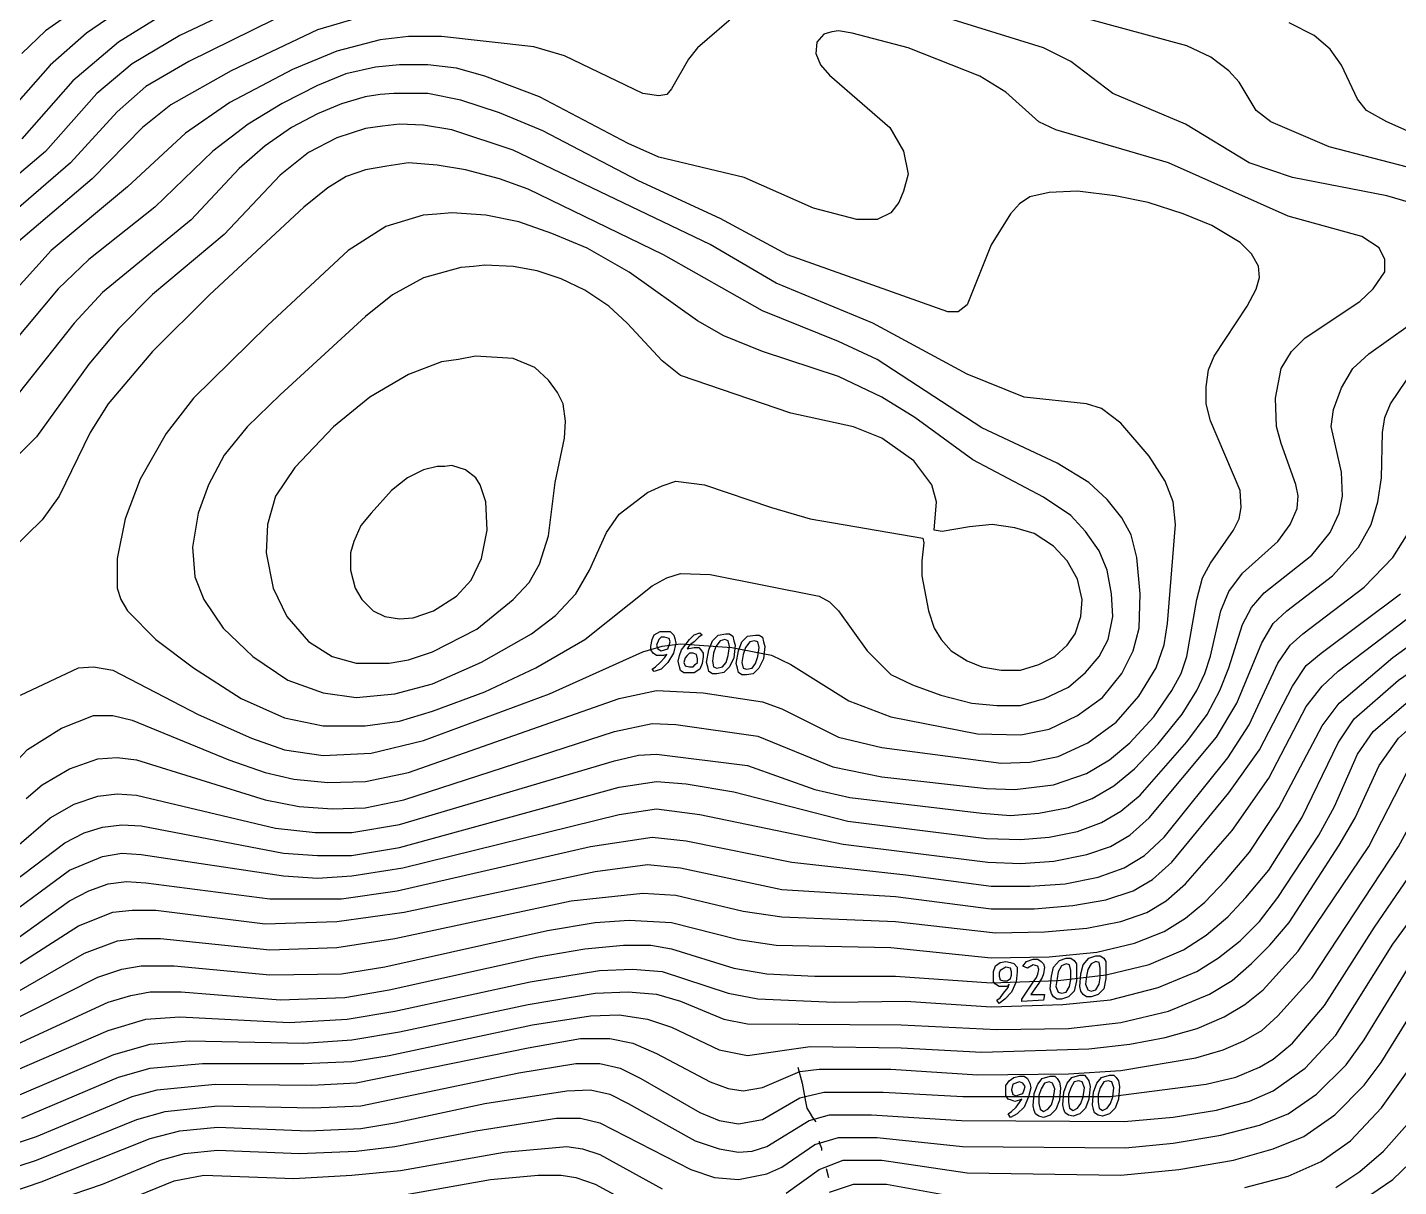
# Model space of a CAD drawing. Extents: x -4.4 to 64.9, y -5.9 to 77.3.
# Drawn here: x 5.84 to 12.19, y 3.59 to 8.96 of the extents above; entities that cross this region are included whole.
import ezdxf

# ---------------------------------------------------------------- set-up
doc = ezdxf.new("R2010")
doc.units = 0
for name, color, linetype in [('8600-8800', 7, 'CONTINUOUS'), ('8800-9000', 7, 'CONTINUOUS'), ('9000-9200', 7, 'CONTINUOUS'), ('9200-9400', 7, 'CONTINUOUS'), ('9400-9600', 7, 'CONTINUOUS'), ('9600-9800', 7, 'CONTINUOUS'), ('Elevations', 7, 'CONTINUOUS'), ('topo', 7, 'CONTINUOUS'), ('water', 7, 'CONTINUOUS')]:
    doc.layers.add(name, color=color, linetype=linetype)

msp = doc.modelspace()

# ---------------------------------------------------------------- linework, layer by layer
at = {"layer": '8600-8800', "color": 2}
msp.add_lwpolyline([(11.995243, 3.507166), (12.163963, 3.623165), (12.285224, 3.739155)], dxfattribs=at)
at = {"layer": '8800-9000', "color": 2}
for points in [[(5.699768, 3.544176), (5.900119, 3.612716), (6.406277, 3.813117), (6.543358, 3.849976), (6.717348, 3.865798), (7.139147, 3.849976), (7.381717, 3.860533), (7.539898, 3.886886), (7.956418, 3.976516), (8.336037, 4.034515), (8.446757, 4.039833), (8.536388, 4.018693), (8.620747, 3.976513), (8.931828, 3.802563), (9.042549, 3.765614), (9.132179, 3.749792), (9.195488, 3.755057), (9.264037, 3.776144), (9.459109, 3.897405), (9.554017, 3.923811), (9.749097, 3.923811), (10.165618, 3.897405), (10.919577, 3.89214), (11.146338, 3.913227), (11.346699, 3.944909), (11.499599, 3.987038), (11.610317, 4.034497), (11.757949, 4.139938), (11.900308, 4.292889), (12.163918, 4.714677), (12.438087, 5.089028)], [(5.768248, 3.459668), (6.184768, 3.602017), (6.45367, 3.712737), (6.56439, 3.744378), (6.717329, 3.7602), (7.096948, 3.744378), (7.360569, 3.754909), (7.539829, 3.775996), (7.914177, 3.849817), (8.288518, 3.907806), (8.399249, 3.907806), (8.488879, 3.886719), (8.910709, 3.670549), (9.021438, 3.63365), (9.132158, 3.623093), (9.263968, 3.649446), (9.332508, 3.681085), (9.485408, 3.786537), (9.596128, 3.818165), (9.7754, 3.818165), (10.17083, 3.775985), (10.924839, 3.77072), (11.14628, 3.791807), (11.367718, 3.82872), (11.546978, 3.876167), (11.678799, 3.928899), (11.810609, 4.018529), (11.94769, 4.15561), (12.032049, 4.271608), (12.23245, 4.598498)], [(9.353691, 3.559834), (9.506591, 3.670554), (9.617308, 3.712734), (9.796569, 3.712734), (10.19201, 3.654732), (10.903829, 3.644175), (11.17272, 3.670554), (11.425799, 3.712734), (11.61034, 3.765452), (11.752689, 3.823454), (11.895051, 3.923633), (12.032139, 4.060714), (12.111221, 4.166164), (12.27467, 4.429784)], [(11.478549, 3.586253), (11.678897, 3.638974), (11.831797, 3.707514), (11.968888, 3.802423), (12.111236, 3.955323), (12.364318, 4.308573)], [(6.258669, 3.51241), (6.517019, 3.61786), (6.654099, 3.644212), (7.07062, 3.62839), (7.339569, 3.644212), (7.566279, 3.6653), (8.04607, 3.749659), (8.336061, 3.776012), (8.409869, 3.765481), (8.488961, 3.739102), (8.778939, 3.580932)], [(7.592658, 3.554603), (7.982826, 3.623144), (8.204267, 3.644231), (8.309716, 3.644231), (8.378257, 3.6337), (8.467887, 3.602062), (8.757868, 3.443891)], [(9.554057, 3.565165), (9.664777, 3.602067), (9.817677, 3.602067), (10.192018, 3.533527)]]:
    msp.add_lwpolyline(points, dxfattribs=at)
at = {"layer": '8800-9000', "color": 1}
for points in [[(10.471428, 4.091354), (10.481985, 4.070187), (10.48725, 4.049021), (10.47672, 4.006846), (10.455632, 3.959406), (10.424003, 3.927762), (10.392362, 3.911887), (10.381832, 3.927762), (10.397628, 3.938345), (10.418715, 3.959512), (10.434537, 3.980679), (10.445067, 3.996554), (10.434537, 3.991262), (10.41345, 3.98597), (10.397628, 3.991262), (10.381832, 3.996554), (10.371275, 4.012429), (10.371275, 4.033595), (10.371275, 4.060054), (10.387097, 4.08122), (10.408184, 4.097095), (10.434537, 4.102387), (10.455624, 4.102387)], [(10.402888, 4.017562), (10.41871, 4.01227), (10.434532, 4.017562), (10.450354, 4.022853), (10.455619, 4.038728), (10.460885, 4.054603), (10.450328, 4.070478), (10.434506, 4.07577), (10.402867, 4.065187), (10.397602, 4.038728)], [(10.619058, 4.075532), (10.62435, 4.049074), (10.619058, 3.991077), (10.603262, 3.948902), (10.57691, 3.922444), (10.545268, 3.911861), (10.52418, 3.917152), (10.508358, 3.927736), (10.503093, 3.943611), (10.497828, 3.964777), (10.503093, 4.022774), (10.518915, 4.064949), (10.540003, 4.091407), (10.576911, 4.10199), (10.597999, 4.10199), (10.608529, 4.091407)], [(10.529428, 3.949008), (10.54525, 3.938425), (10.566337, 3.949008), (10.582159, 3.970175), (10.59269, 4.001793), (10.597955, 4.043994), (10.587425, 4.070452), (10.571603, 4.075744), (10.550515, 4.070452), (10.534693, 4.043994), (10.524163, 4.012349), (10.524163, 3.97544)], [(10.756149, 4.080824), (10.761414, 4.054365), (10.756149, 3.996369), (10.740327, 3.954194), (10.713975, 3.927736), (10.682345, 3.917152), (10.661257, 3.922444), (10.645435, 3.933027), (10.64017, 3.948902), (10.634878, 3.970069), (10.64017, 4.028066), (10.655966, 4.07024), (10.677053, 4.096699), (10.713965, 4.107282), (10.735052, 4.107282), (10.745583, 4.096699)], [(10.666519, 3.954273), (10.682341, 3.94369), (10.703429, 3.954273), (10.719251, 3.97544), (10.729807, 4.007084), (10.735073, 4.049259), (10.724542, 4.075717), (10.70872, 4.081009), (10.687633, 4.075717), (10.671811, 4.049259), (10.661254, 4.017641), (10.661254, 3.980732)], [(10.893227, 4.080824), (10.898492, 4.054365), (10.893227, 3.996369), (10.877405, 3.954194), (10.851053, 3.927736), (10.819424, 3.917152), (10.798337, 3.922444), (10.782515, 3.933027), (10.77725, 3.948902), (10.771985, 3.970069), (10.77725, 4.028066), (10.793072, 4.07024), (10.814159, 4.096699), (10.851068, 4.107282), (10.872156, 4.107282), (10.882686, 4.096699)], [(10.803597, 3.954273), (10.819419, 3.94369), (10.840506, 3.954273), (10.856329, 3.97544), (10.866859, 4.007084), (10.872124, 4.049259), (10.861594, 4.075717), (10.845772, 4.081009), (10.824684, 4.075717), (10.808862, 4.049259), (10.798332, 4.017641), (10.798332, 3.980732)]]:
    msp.add_lwpolyline(points, close=True, dxfattribs=at)
at = {"layer": '9000-9200', "color": 2}
for points in [[(5.720628, 4.102971), (6.210957, 4.31387), (6.384957, 4.366591), (6.543128, 4.377148), (7.049278, 4.350769), (7.318177, 4.366591), (7.539668, 4.4035), (8.167087, 4.540581), (8.488707, 4.59331), (8.641607, 4.598575), (8.778688, 4.588045), (9.084498, 4.487863), (9.221619, 4.46151), (9.574877, 4.445688), (9.907038, 4.450953), (10.302479, 4.424601), (10.634639, 4.435131), (10.856077, 4.456219), (11.077517, 4.514218), (11.256828, 4.588029), (11.357007, 4.651299), (11.457178, 4.730388), (11.546817, 4.820018), (11.631168, 4.930738), (11.820978, 5.220719), (11.894797, 5.352537), (12.000249, 5.595067), (12.074057, 5.700517), (12.269137, 5.869239)], [(5.768309, 4.002768), (6.237558, 4.203158), (6.406267, 4.250569), (6.585538, 4.266391), (7.118049, 4.25586), (7.339537, 4.271682), (7.560977, 4.308631), (8.156769, 4.435174), (8.467847, 4.487852), (8.620747, 4.493117), (8.752557, 4.482587), (8.863278, 4.450998), (9.063628, 4.366588), (9.174398, 4.345501), (9.886178, 4.340262), (10.329067, 4.319175), (10.661227, 4.32444), (10.903757, 4.350766), (11.125248, 4.403487), (11.315058, 4.482576), (11.420507, 4.545889), (11.510137, 4.624927), (11.594497, 4.709338), (11.684127, 4.814777), (11.916117, 5.173308), (11.989928, 5.299848), (12.100648, 5.542378), (12.190289, 5.668918), (12.343189, 5.806006)], [(5.610167, 3.733909), (5.879058, 3.823539), (6.321949, 4.008078), (6.437937, 4.039749), (6.706839, 4.066101), (7.154998, 4.060836), (7.360669, 4.071393), (8.156808, 4.234794), (8.399339, 4.276974), (8.536427, 4.276974), (8.641869, 4.255887), (8.752589, 4.208476), (9.000398, 4.076666), (9.084758, 4.045038), (9.153338, 4.034454), (9.242968, 4.050303), (9.416968, 4.124074), (9.506599, 4.134604), (9.838759, 4.134604), (10.239468, 4.108252), (10.661259, 4.113517), (10.903797, 4.129339), (11.251817, 4.187378), (11.378359, 4.224248), (11.473257, 4.266428), (11.557628, 4.313918), (11.631438, 4.382418), (11.789617, 4.556448), (12.190318, 5.168059), (12.364308, 5.484397)], [(5.810489, 3.907846), (6.258648, 4.097655), (6.406277, 4.139825), (6.648808, 4.160965), (7.118059, 4.160965), (7.33954, 4.171495), (7.513537, 4.197874), (8.177859, 4.340225), (8.446757, 4.382365), (8.578567, 4.387631), (8.710377, 4.366543), (8.821098, 4.329682), (9.042538, 4.224192), (9.174398, 4.197866), (9.46439, 4.239996), (9.886178, 4.234731), (10.260529, 4.21367), (10.756128, 4.229439), (10.945937, 4.250526), (11.109439, 4.282154), (11.257058, 4.324377), (11.383598, 4.377066), (11.478509, 4.435105), (11.562869, 4.503595), (11.72631, 4.682906), (12.053197, 5.167977), (12.232469, 5.515957)]]:
    msp.add_lwpolyline(points, dxfattribs=at)
at = {"layer": '9000-9200', "color": 1}
for points in [[(10.545247, 4.623881), (10.550512, 4.608006), (10.545247, 4.576388), (10.539982, 4.560513), (10.52416, 4.534055), (10.48725, 4.481323), (10.55052, 4.481323), (10.545255, 4.454865), (10.445085, 4.449573), (10.445085, 4.460157), (10.497804, 4.539241), (10.513626, 4.560407), (10.518892, 4.576282), (10.524157, 4.597449), (10.518892, 4.613324), (10.497804, 4.618616), (10.471452, 4.602741), (10.450365, 4.613324), (10.466187, 4.634491), (10.497815, 4.645074), (10.518902, 4.645074), (10.534724, 4.634491)], [(10.698147, 4.623881), (10.698147, 4.602714), (10.698147, 4.544718), (10.687616, 4.497278), (10.661238, 4.470819), (10.629607, 4.460236), (10.608519, 4.460236), (10.592697, 4.470819), (10.582167, 4.486694), (10.576902, 4.507861), (10.582167, 4.565858), (10.592697, 4.608032), (10.61905, 4.639676), (10.650689, 4.65026), (10.671776, 4.65026), (10.687598, 4.639676)], [(10.835228, 4.634438), (10.835228, 4.613271), (10.835228, 4.555274), (10.824698, 4.507808), (10.798345, 4.48135), (10.766703, 4.470766), (10.745616, 4.470766), (10.729794, 4.48135), (10.719237, 4.497225), (10.713972, 4.518391), (10.719237, 4.576388), (10.729794, 4.618589), (10.756146, 4.650207), (10.787775, 4.66079), (10.808863, 4.66079), (10.824685, 4.650207)], [(10.423988, 4.608059), (10.423988, 4.586892), (10.418696, 4.539452), (10.397609, 4.491986), (10.36598, 4.460368), (10.339627, 4.439202), (10.329071, 4.455077), (10.344893, 4.46566), (10.360715, 4.486827), (10.381802, 4.513285), (10.387067, 4.52916), (10.376537, 4.518577), (10.360715, 4.518577), (10.339627, 4.518577), (10.323805, 4.52916), (10.313275, 4.539743), (10.313275, 4.56091), (10.313275, 4.587368), (10.323805, 4.613827), (10.344893, 4.629702), (10.371245, 4.634993), (10.392332, 4.629702), (10.408155, 4.62441)], [(10.344897, 4.550062), (10.360719, 4.54477), (10.376541, 4.54477), (10.392363, 4.555354), (10.397628, 4.571229), (10.397628, 4.587104), (10.392363, 4.602979), (10.371276, 4.60827), (10.344923, 4.592395), (10.339658, 4.581812), (10.339658, 4.565937)], [(10.613787, 4.492065), (10.629609, 4.486774), (10.650696, 4.492065), (10.666518, 4.518524), (10.671784, 4.550168), (10.671784, 4.592343), (10.666518, 4.618801), (10.650696, 4.624093), (10.629609, 4.613509), (10.613787, 4.587051), (10.608522, 4.555407), (10.603256, 4.518497)], [(10.750879, 4.502622), (10.766701, 4.497331), (10.787788, 4.502622), (10.80361, 4.529081), (10.808876, 4.560698), (10.808876, 4.602873), (10.80361, 4.629331), (10.787788, 4.634623), (10.766701, 4.62404), (10.750879, 4.597581), (10.745614, 4.565964), (10.740322, 4.529054)], [(10.471428, 4.091354), (10.481985, 4.070187), (10.48725, 4.049021), (10.47672, 4.006846), (10.455632, 3.959406), (10.424003, 3.927762), (10.392362, 3.911887), (10.381832, 3.927762), (10.397628, 3.938345), (10.418715, 3.959512), (10.434537, 3.980679), (10.445067, 3.996554), (10.434537, 3.991262), (10.41345, 3.98597), (10.397628, 3.991262), (10.381832, 3.996554), (10.371275, 4.012429), (10.371275, 4.033595), (10.371275, 4.060054), (10.387097, 4.08122), (10.408184, 4.097095), (10.434537, 4.102387), (10.455624, 4.102387)], [(10.402888, 4.017562), (10.41871, 4.01227), (10.434532, 4.017562), (10.450354, 4.022853), (10.455619, 4.038728), (10.460885, 4.054603), (10.450328, 4.070478), (10.434506, 4.07577), (10.402867, 4.065187), (10.397602, 4.038728)], [(10.619058, 4.075532), (10.62435, 4.049074), (10.619058, 3.991077), (10.603262, 3.948902), (10.57691, 3.922444), (10.545268, 3.911861), (10.52418, 3.917152), (10.508358, 3.927736), (10.503093, 3.943611), (10.497828, 3.964777), (10.503093, 4.022774), (10.518915, 4.064949), (10.540003, 4.091407), (10.576911, 4.10199), (10.597999, 4.10199), (10.608529, 4.091407)], [(10.529428, 3.949008), (10.54525, 3.938425), (10.566337, 3.949008), (10.582159, 3.970175), (10.59269, 4.001793), (10.597955, 4.043994), (10.587425, 4.070452), (10.571603, 4.075744), (10.550515, 4.070452), (10.534693, 4.043994), (10.524163, 4.012349), (10.524163, 3.97544)], [(10.756149, 4.080824), (10.761414, 4.054365), (10.756149, 3.996369), (10.740327, 3.954194), (10.713975, 3.927736), (10.682345, 3.917152), (10.661257, 3.922444), (10.645435, 3.933027), (10.64017, 3.948902), (10.634878, 3.970069), (10.64017, 4.028066), (10.655966, 4.07024), (10.677053, 4.096699), (10.713965, 4.107282), (10.735052, 4.107282), (10.745583, 4.096699)], [(10.666519, 3.954273), (10.682341, 3.94369), (10.703429, 3.954273), (10.719251, 3.97544), (10.729807, 4.007084), (10.735073, 4.049259), (10.724542, 4.075717), (10.70872, 4.081009), (10.687633, 4.075717), (10.671811, 4.049259), (10.661254, 4.017641), (10.661254, 3.980732)], [(10.893227, 4.080824), (10.898492, 4.054365), (10.893227, 3.996369), (10.877405, 3.954194), (10.851053, 3.927736), (10.819424, 3.917152), (10.798337, 3.922444), (10.782515, 3.933027), (10.77725, 3.948902), (10.771985, 3.970069), (10.77725, 4.028066), (10.793072, 4.07024), (10.814159, 4.096699), (10.851068, 4.107282), (10.872156, 4.107282), (10.882686, 4.096699)], [(10.803597, 3.954273), (10.819419, 3.94369), (10.840506, 3.954273), (10.856329, 3.97544), (10.866859, 4.007084), (10.872124, 4.049259), (10.861594, 4.075717), (10.845772, 4.081009), (10.824684, 4.075717), (10.808862, 4.049259), (10.798332, 4.017641), (10.798332, 3.980732)]]:
    msp.add_lwpolyline(points, close=True, dxfattribs=at)
at = {"layer": '9200-9400', "color": 2}
for points in [[(6.996703, 9.143487), (6.543234, 8.927317), (6.321785, 8.795496), (6.158344, 8.658416), (5.921084, 8.389525), (5.583643, 8.104807)], [(6.295576, 9.064411), (6.111047, 8.937869), (5.942325, 8.790239), (5.715606, 8.531889)], [(6.980918, 9.001025), (6.585437, 8.805945), (6.38509, 8.689954), (6.253279, 8.573955), (6.03711, 8.336696), (5.66804, 8.020347)], [(6.453759, 9.016929), (6.25868, 8.89566), (6.047791, 8.716399), (5.810531, 8.447511)], [(12.517089, 8.357786), (12.137467, 8.526505), (12.042569, 8.579237), (12.000389, 8.631955), (11.926568, 8.790125), (11.87385, 8.863947), (11.800028, 8.927217), (11.684038, 8.985205)], [(5.789295, 4.740916), (6.031836, 4.914906), (6.121467, 4.962353), (6.211097, 4.993984), (6.295457, 5.004515), (6.385087, 4.999249), (6.959825, 4.925439), (7.291997, 4.925439), (7.550346, 4.96234), (8.446657, 5.167969), (8.731375, 5.210149), (8.889585, 5.194327), (9.379927, 5.094155), (9.907165, 5.036156), (10.302606, 4.983435), (10.481866, 4.983435), (10.645315, 4.993966), (10.798255, 5.025597), (10.919527, 5.067776), (11.014425, 5.125776), (11.104066, 5.210136), (11.399317, 5.579205), (11.499496, 5.732106), (11.631306, 6.016816), (11.689305, 6.101175), (11.747297, 6.153907), (12.032015, 6.370077), (12.163825, 6.507155), (12.227095, 6.607337)], [(5.683838, 4.551191), (6.073998, 4.798992), (6.232168, 4.862261), (6.321799, 4.872818), (6.432519, 4.872818), (6.938677, 4.809548), (7.270888, 4.820079), (7.581956, 4.862259), (8.467728, 5.052071), (8.710266, 5.08371), (8.863206, 5.067888), (9.332458, 4.967706), (9.859706, 4.936077), (10.302587, 4.878078), (10.502948, 4.878078), (10.682209, 4.8939), (10.835148, 4.920253), (10.961688, 4.962433), (11.051318, 5.015161), (11.140948, 5.094243), (11.404577, 5.415862), (11.546928, 5.616221), (11.699838, 5.911472), (11.763098, 6.006381), (11.831638, 6.064372), (12.200718, 6.338541)], [(5.705097, 4.445656), (6.100527, 4.672378), (6.253428, 4.730367), (6.343058, 4.740923), (6.453775, 4.740923), (6.959936, 4.688192), (7.271057, 4.698749), (7.539946, 4.740931), (8.357177, 4.914921), (8.689346, 4.951831), (8.842286, 4.941274), (9.153367, 4.867466), (9.332627, 4.841113), (9.859876, 4.820026), (10.323846, 4.767294), (10.550557, 4.77256), (10.745648, 4.788382), (10.903866, 4.820023), (11.025127, 4.862203), (11.114757, 4.914932), (11.204396, 4.994013), (11.420565, 5.241822), (11.589277, 5.484352), (11.763267, 5.816513), (11.837086, 5.911414), (11.910897, 5.979962), (12.348517, 6.312122)], [(5.726145, 4.340334), (6.163755, 4.561774), (6.274475, 4.598683), (6.364116, 4.614506), (6.517016, 4.614506), (6.959897, 4.572323), (7.292105, 4.577588), (7.492455, 4.609219), (8.246425, 4.777939), (8.467866, 4.814848), (8.626036, 4.825378), (8.821116, 4.814848), (9.132187, 4.735759), (9.306227, 4.709406), (9.838746, 4.698849), (10.302717, 4.651399), (10.571615, 4.656664), (10.793056, 4.677752), (10.967096, 4.719931), (11.104177, 4.77266), (11.204356, 4.83593), (11.293986, 4.909741), (11.388887, 5.00992), (11.499615, 5.14173), (11.636696, 5.347351), (11.837046, 5.72697), (11.916135, 5.83242), (12.163936, 6.043322), (12.469736, 6.264762)]]:
    msp.add_lwpolyline(points, dxfattribs=at)
at = {"layer": '9200-9400', "color": 1}
for points in [[(10.545247, 4.623881), (10.550512, 4.608006), (10.545247, 4.576388), (10.539982, 4.560513), (10.52416, 4.534055), (10.48725, 4.481323), (10.55052, 4.481323), (10.545255, 4.454865), (10.445085, 4.449573), (10.445085, 4.460157), (10.497804, 4.539241), (10.513626, 4.560407), (10.518892, 4.576282), (10.524157, 4.597449), (10.518892, 4.613324), (10.497804, 4.618616), (10.471452, 4.602741), (10.450365, 4.613324), (10.466187, 4.634491), (10.497815, 4.645074), (10.518902, 4.645074), (10.534724, 4.634491)], [(10.698147, 4.623881), (10.698147, 4.602714), (10.698147, 4.544718), (10.687616, 4.497278), (10.661238, 4.470819), (10.629607, 4.460236), (10.608519, 4.460236), (10.592697, 4.470819), (10.582167, 4.486694), (10.576902, 4.507861), (10.582167, 4.565858), (10.592697, 4.608032), (10.61905, 4.639676), (10.650689, 4.65026), (10.671776, 4.65026), (10.687598, 4.639676)], [(10.835228, 4.634438), (10.835228, 4.613271), (10.835228, 4.555274), (10.824698, 4.507808), (10.798345, 4.48135), (10.766703, 4.470766), (10.745616, 4.470766), (10.729794, 4.48135), (10.719237, 4.497225), (10.713972, 4.518391), (10.719237, 4.576388), (10.729794, 4.618589), (10.756146, 4.650207), (10.787775, 4.66079), (10.808863, 4.66079), (10.824685, 4.650207)], [(10.423988, 4.608059), (10.423988, 4.586892), (10.418696, 4.539452), (10.397609, 4.491986), (10.36598, 4.460368), (10.339627, 4.439202), (10.329071, 4.455077), (10.344893, 4.46566), (10.360715, 4.486827), (10.381802, 4.513285), (10.387067, 4.52916), (10.376537, 4.518577), (10.360715, 4.518577), (10.339627, 4.518577), (10.323805, 4.52916), (10.313275, 4.539743), (10.313275, 4.56091), (10.313275, 4.587368), (10.323805, 4.613827), (10.344893, 4.629702), (10.371245, 4.634993), (10.392332, 4.629702), (10.408155, 4.62441)], [(10.344897, 4.550062), (10.360719, 4.54477), (10.376541, 4.54477), (10.392363, 4.555354), (10.397628, 4.571229), (10.397628, 4.587104), (10.392363, 4.602979), (10.371276, 4.60827), (10.344923, 4.592395), (10.339658, 4.581812), (10.339658, 4.565937)], [(10.613787, 4.492065), (10.629609, 4.486774), (10.650696, 4.492065), (10.666518, 4.518524), (10.671784, 4.550168), (10.671784, 4.592343), (10.666518, 4.618801), (10.650696, 4.624093), (10.629609, 4.613509), (10.613787, 4.587051), (10.608522, 4.555407), (10.603256, 4.518497)], [(10.750879, 4.502622), (10.766701, 4.497331), (10.787788, 4.502622), (10.80361, 4.529081), (10.808876, 4.560698), (10.808876, 4.602873), (10.80361, 4.629331), (10.787788, 4.634623), (10.766701, 4.62404), (10.750879, 4.597581), (10.745614, 4.565964), (10.740322, 4.529054)]]:
    msp.add_lwpolyline(points, close=True, dxfattribs=at)
at = {"layer": '9400-9600', "color": 2}
for points in [[(9.132056, 9.033083), (8.942245, 8.86965), (8.900066, 8.816918), (8.820977, 8.679838), (8.799889, 8.653379), (8.762979, 8.648088), (8.689169, 8.658671), (8.325319, 8.832661), (8.18297, 8.874835), (7.75589, 8.922275), (7.60299, 8.922275), (7.47118, 8.9064), (7.27083, 8.853695), (7.065201, 8.76932), (6.77522, 8.616417), (6.569549, 8.474071), (6.300661, 8.226262), (5.9474, 7.931014), (5.546688, 7.488128)], [(12.332515, 8.126223), (12.137397, 8.184194), (11.699787, 8.268569), (11.499426, 8.337096), (11.204177, 8.516378), (10.866735, 8.658724), (10.671654, 8.806361), (10.545116, 8.869623), (10.017825, 9.033083)], [(5.610006, 5.015649), (5.942174, 5.300368), (6.052895, 5.363629), (6.163615, 5.400539), (6.253245, 5.411122), (6.342875, 5.40583), (6.986165, 5.252954), (7.170696, 5.231788), (7.339415, 5.231788), (7.560866, 5.26867), (8.557356, 5.563945), (8.668126, 5.590404), (8.752475, 5.595695), (9.174277, 5.542964), (9.485345, 5.432236), (9.648796, 5.395326), (10.260405, 5.321508), (10.392215, 5.310924), (10.524025, 5.321508), (10.661145, 5.347966), (10.771876, 5.390141), (10.872045, 5.448164), (10.966956, 5.527221), (11.077676, 5.643241), (11.188396, 5.780322), (11.256937, 5.891023), (11.293846, 5.970134), (11.320198, 6.049191), (11.36765, 6.260091), (11.404558, 6.349731), (11.467829, 6.434081), (11.631278, 6.581718), (11.689269, 6.660802), (11.720908, 6.734621), (11.726173, 6.792618), (11.715616, 6.845349), (11.647075, 7.035161), (11.625987, 7.114245), (11.620722, 7.24606), (11.647075, 7.383141), (11.694534, 7.462225), (11.757803, 7.525487), (12.010875, 7.694212), (12.074144, 7.752208), (12.126873, 7.831292), (12.126873, 7.889289), (12.10052, 7.94202), (12.021428, 7.994752), (11.678718, 8.089631), (11.12511, 8.33744), (10.60314, 8.490343), (10.524008, 8.527252), (10.371108, 8.664333), (10.249839, 8.738152), (9.917668, 8.869967), (9.659318, 8.938494), (9.596059, 8.949078), (9.56442, 8.943786), (9.527508, 8.933203), (9.495879, 8.896293), (9.490614, 8.843562), (9.511701, 8.790857), (9.553891, 8.74339), (9.833331, 8.500873), (9.8966, 8.390145), (9.917687, 8.284709), (9.8966, 8.205625), (9.875513, 8.152893), (9.838614, 8.105427), (9.775345, 8.073809), (9.680444, 8.073809), (9.480085, 8.126514), (9.158463, 8.268887), (8.763033, 8.363793), (8.620634, 8.427055), (8.209384, 8.643219), (7.956305, 8.738125), (7.824495, 8.775035), (7.692685, 8.79091), (7.560875, 8.79091), (7.450155, 8.780326), (7.313063, 8.748682), (7.181253, 8.695977), (7.017815, 8.611601), (6.859634, 8.516695), (6.696145, 8.390172), (6.427244, 8.131806), (6.121443, 7.889289), (5.979095, 7.752208), (5.678565, 7.393671)], [(5.831327, 5.389664), (5.905146, 5.452926), (6.031686, 5.526745), (6.163496, 5.574185), (6.253126, 5.579476), (6.342756, 5.568893), (6.938585, 5.384373), (7.096766, 5.352729), (7.249655, 5.342145), (7.402566, 5.347437), (7.581826, 5.384346), (8.557276, 5.700682), (8.731266, 5.737591), (8.841987, 5.7323), (9.221605, 5.679568), (9.569585, 5.537223), (9.796307, 5.489756), (10.281365, 5.437051), (10.413225, 5.43176), (10.592486, 5.452926), (10.745386, 5.505631), (10.850835, 5.56892), (10.945736, 5.648004), (11.056456, 5.769262), (11.140816, 5.890547), (11.182996, 5.969605), (11.209349, 6.048715), (11.256807, 6.312346), (11.283159, 6.412517), (11.320069, 6.481044), (11.42551, 6.633947), (11.451889, 6.686678), (11.46242, 6.739383), (11.457154, 6.818494), (11.320074, 7.140095), (11.298986, 7.219205), (11.298986, 7.298263), (11.309517, 7.377373), (11.335896, 7.440635), (11.488796, 7.672622), (11.530976, 7.751706), (11.546771, 7.804437), (11.541506, 7.857142), (11.509878, 7.915165), (11.457157, 7.96787), (11.325337, 8.046954), (11.193526, 8.099686), (11.030088, 8.152417), (10.877188, 8.184035), (10.703187, 8.205201), (10.571388, 8.19991), (10.481747, 8.178743), (10.434297, 8.147125), (10.392117, 8.099686), (10.302487, 7.957313), (10.191716, 7.67786), (10.149536, 7.646243), (10.102086, 7.646243), (9.358678, 7.909874), (9.047597, 8.078572), (8.667986, 8.252562), (8.225058, 8.484549), (8.024697, 8.568924), (7.845436, 8.626921), (7.692536, 8.658539), (7.534368, 8.658539), (7.471088, 8.653247), (7.402547, 8.642664), (7.291817, 8.611019), (7.181096, 8.56358), (7.059838, 8.500318), (6.938566, 8.415942), (6.817297, 8.310506), (6.595857, 8.073227), (6.184567, 7.735804), (6.052757, 7.593458), (5.794407, 7.266566)], [(5.768282, 5.542752), (5.836823, 5.616571), (5.994993, 5.716742), (6.142623, 5.774765), (6.232253, 5.774765), (6.321883, 5.753599), (6.770093, 5.569052), (6.938802, 5.511055), (7.070622, 5.479438), (7.228793, 5.463563), (7.402783, 5.468854), (7.603133, 5.511029), (8.578583, 5.853744), (8.752573, 5.890653), (8.968743, 5.88007), (9.242912, 5.837895), (9.332543, 5.806251), (9.596163, 5.674435), (9.796524, 5.626996), (10.350172, 5.553177), (10.481983, 5.558469), (10.613793, 5.584927), (10.750873, 5.648189), (10.882691, 5.743095), (10.988144, 5.864353), (11.067222, 5.996169), (11.104132, 6.101632), (11.119954, 6.201803), (11.156853, 6.660511), (11.146322, 6.765948), (11.109414, 6.860854), (11.035603, 6.976847), (10.903796, 7.12975), (10.814165, 7.198303), (10.745613, 7.21947), (10.455634, 7.251088), (10.191962, 7.35655), (9.754352, 7.593802), (9.306194, 7.778349), (9.000393, 7.957604), (8.088212, 8.395225), (7.803503, 8.490131), (7.671692, 8.511298), (7.560965, 8.51659), (7.481884, 8.506006), (7.402793, 8.495423), (7.270984, 8.453222), (7.139174, 8.384695), (7.007364, 8.279232), (6.749014, 8.005071), (6.416803, 7.725644), (6.258625, 7.56745), (6.121543, 7.404017), (5.879014, 7.066567), (5.657562, 6.845137)], [(5.631069, 4.899127), (6.010688, 5.183845), (6.100318, 5.231285), (6.184678, 5.257743), (6.274308, 5.268326), (6.363949, 5.263035), (7.023048, 5.136485), (7.181218, 5.125901), (7.339389, 5.125901), (7.560837, 5.162811), (8.578419, 5.442264), (8.752449, 5.468722), (8.889537, 5.458139), (9.110978, 5.421229), (9.638229, 5.284149), (10.281457, 5.205065), (10.439678, 5.199773), (10.571488, 5.210356), (10.703309, 5.236815), (10.814029, 5.278989), (10.90366, 5.331721), (10.993287, 5.405513), (11.209457, 5.653322), (11.304358, 5.779872), (11.362357, 5.8906), (11.404537, 5.996036), (11.467809, 6.196405), (11.509989, 6.275489), (11.567989, 6.344016), (11.789429, 6.518006), (11.873789, 6.623469), (11.915969, 6.713084), (11.931765, 6.792168), (11.926499, 6.902896), (11.879051, 7.113795), (11.889582, 7.192879), (11.926491, 7.293077), (11.979223, 7.382691), (12.053033, 7.451245), (12.327242, 7.646322)]]:
    msp.add_lwpolyline(points, dxfattribs=at)
at = {"layer": '9400-9600', "color": 1}
for points in [[(8.831657, 6.147643), (8.836922, 6.131768), (8.842187, 6.110601), (8.831631, 6.063135), (8.805278, 6.02096), (8.773637, 5.989316), (8.742008, 5.978733), (8.731451, 5.989316), (8.747273, 5.999899), (8.76836, 6.021066), (8.789448, 6.042233), (8.800005, 6.058108), (8.784183, 6.052816), (8.76836, 6.052816), (8.752538, 6.052816), (8.736716, 6.063399), (8.726159, 6.079274), (8.726159, 6.095149), (8.731425, 6.126794), (8.741981, 6.14796), (8.768334, 6.163835), (8.794686, 6.163835), (8.815774, 6.163835)], [(8.757838, 6.084354), (8.77366, 6.073771), (8.789482, 6.079063), (8.805304, 6.084354), (8.810569, 6.100229), (8.815835, 6.116104), (8.810569, 6.131979), (8.789482, 6.137271), (8.77366, 6.137271), (8.76313, 6.126688), (8.752599, 6.100229)], [(8.905468, 6.100176), (8.894938, 6.084301), (8.926569, 6.089593), (8.947656, 6.089593), (8.958213, 6.07901), (8.968743, 6.063135), (8.968743, 6.04726), (8.963478, 6.015616), (8.952948, 5.989157), (8.926569, 5.973282), (8.900216, 5.973282), (8.879129, 5.973282), (8.863307, 5.983866), (8.858042, 5.999741), (8.852777, 6.026199), (8.858042, 6.052657), (8.868599, 6.079116), (8.884421, 6.100282), (8.905508, 6.126741), (8.926595, 6.147907), (8.952948, 6.158491), (8.963478, 6.147907), (8.947683, 6.137324), (8.926595, 6.116157)], [(9.105818, 6.142351), (9.111083, 6.121184), (9.116348, 6.100018), (9.111083, 6.042021), (9.089996, 5.999846), (9.063643, 5.973388), (9.032001, 5.968096), (9.010914, 5.968096), (8.995092, 5.97868), (8.989827, 5.999846), (8.984562, 6.021013), (8.995092, 6.07901), (9.010914, 6.121184), (9.037267, 6.147643), (9.074176, 6.152934), (9.089998, 6.152934)], [(9.016188, 6.000005), (9.03201, 5.994714), (9.058363, 6.000005), (9.074185, 6.021172), (9.084715, 6.05279), (9.08998, 6.094991), (9.084715, 6.121449), (9.068893, 6.126741), (9.047806, 6.121449), (9.026718, 6.094991), (9.016162, 6.063346), (9.010896, 6.026437)], [(9.242907, 6.137086), (9.248172, 6.115919), (9.253437, 6.094753), (9.248172, 6.036756), (9.227085, 5.994581), (9.200732, 5.968123), (9.169094, 5.962831), (9.148007, 5.962831), (9.132185, 5.973415), (9.12692, 5.994581), (9.121655, 6.015748), (9.132211, 6.073745), (9.148034, 6.115893), (9.174386, 6.142351), (9.211298, 6.147643), (9.22712, 6.147643)], [(9.153277, 5.994714), (9.169099, 5.989422), (9.195478, 5.994714), (9.2113, 6.01588), (9.221857, 6.047524), (9.227122, 6.089699), (9.221857, 6.116157), (9.206035, 6.121449), (9.184948, 6.116157), (9.16386, 6.089699), (9.15333, 6.058055), (9.148038, 6.021172)], [(8.884378, 6.00527), (8.905465, 5.999979), (8.921287, 5.999979), (8.931818, 6.010562), (8.942375, 6.021145), (8.942375, 6.03702), (8.937109, 6.058187), (8.921287, 6.063479), (8.905465, 6.063479), (8.894935, 6.052895), (8.884404, 6.042312), (8.879113, 6.021145)]]:
    msp.add_lwpolyline(points, close=True, dxfattribs=at)
at = {"layer": '9600-9800', "color": 2}
for points in [[(7.734726, 8.099465), (7.671457, 8.0942), (7.497467, 8.041481), (7.323469, 7.930751), (6.949128, 7.582771), (6.606376, 7.24534), (6.479837, 7.081891), (6.358568, 6.870991), (6.290027, 6.68646), (6.253118, 6.501921), (6.253118, 6.364841), (6.26894, 6.31212), (6.300582, 6.259391), (6.432392, 6.127581), (6.606379, 5.995771), (6.82787, 5.853409), (7.02822, 5.763781), (7.207481, 5.726869), (7.402561, 5.726869), (7.560739, 5.747957), (7.713639, 5.795407), (7.956169, 5.885037), (8.193429, 5.995768), (8.420151, 6.127578), (8.731261, 6.375376), (8.799809, 6.412288), (8.863071, 6.433376), (9.00016, 6.428111), (9.506321, 6.327931), (9.553771, 6.301579), (9.595951, 6.259399), (9.727761, 6.074868), (9.838481, 5.964148), (9.938661, 5.916687), (10.070471, 5.869239), (10.212819, 5.832327), (10.328821, 5.821797), (10.439541, 5.821797), (10.550301, 5.853425), (10.661021, 5.906156), (10.74011, 5.974697), (10.80338, 6.048505), (10.84556, 6.127597), (10.866647, 6.233046), (10.861382, 6.338496), (10.840294, 6.449216), (10.803385, 6.538847), (10.740115, 6.628477), (10.671575, 6.702296), (10.545035, 6.786655), (10.218095, 6.960645), (9.949207, 7.155725), (9.796307, 7.250626), (9.595956, 7.345537), (9.242695, 7.461525), (9.063435, 7.535347), (8.942166, 7.603887), (8.625774, 7.830595), (8.430694, 7.941326), (8.267245, 8.009866), (8.114356, 8.062585), (7.961445, 8.094226), (7.803275, 8.104757), (7.734734, 8.099465), (7.734726, 8.099465)], [(7.903687, 7.856945), (7.845687, 7.85168), (7.671697, 7.804219), (7.529338, 7.72514), (7.402807, 7.624961), (7.007368, 7.261159), (6.854429, 7.11353), (6.748979, 6.981719), (6.675168, 6.844631), (6.627707, 6.712831), (6.601355, 6.55465), (6.611885, 6.41757), (6.654065, 6.31212), (6.743706, 6.18031), (6.880786, 6.0485), (7.044275, 5.937771), (7.207716, 5.87978), (7.360624, 5.858693), (7.539885, 5.874515), (7.713875, 5.921965), (7.940596, 6.022144), (8.172585, 6.153955), (8.283306, 6.238314), (8.378206, 6.338486), (8.441476, 6.449206), (8.520565, 6.623196), (8.578565, 6.707556), (8.710364, 6.807735), (8.778915, 6.839366), (8.842225, 6.860453), (8.974035, 6.844631), (9.285105, 6.739189), (9.464377, 6.68646), (9.986347, 6.59683), (9.991612, 6.575743), (9.981081, 6.491383), (9.981081, 6.422843), (10.01272, 6.259394), (10.039073, 6.180312), (10.070704, 6.127584), (10.118162, 6.074863), (10.191973, 6.027412), (10.260513, 6.001033), (10.350143, 5.985211), (10.439774, 5.985211), (10.524133, 6.011564), (10.597952, 6.048473), (10.655943, 6.101194), (10.692853, 6.153923), (10.719258, 6.233004), (10.724523, 6.312093), (10.703436, 6.406994), (10.655946, 6.491354), (10.592676, 6.559894), (10.503046, 6.617894), (10.413408, 6.644272), (10.307958, 6.660095), (10.202516, 6.649564), (10.075966, 6.628477), (10.039067, 6.633742), (10.049598, 6.765552), (10.028511, 6.844633), (9.944151, 6.955364), (9.796521, 7.060814), (9.664711, 7.113532), (9.374722, 7.176802), (8.863291, 7.350792), (8.778891, 7.419343), (8.615442, 7.593333), (8.531083, 7.672414), (8.420362, 7.746233), (8.309642, 7.798954), (8.198922, 7.835863), (8.088202, 7.85695), (7.956392, 7.862216), (7.90366, 7.85695), (7.903687, 7.856945)], [(7.834908, 7.424584), (7.755816, 7.414054), (7.602919, 7.356052), (7.423658, 7.250602), (7.254939, 7.113524), (7.075678, 6.923712), (6.986038, 6.791902), (6.949089, 6.660092), (6.943823, 6.528282), (6.975502, 6.364833), (7.038772, 6.233023), (7.138954, 6.117024), (7.249674, 6.048484), (7.360394, 6.016853), (7.513294, 6.016853), (7.602924, 6.032675), (7.713652, 6.069576), (7.919273, 6.175026), (8.087993, 6.312107), (8.161804, 6.391196), (8.209262, 6.475556), (8.251434, 6.607366), (8.283073, 6.855174), (8.325253, 7.060795), (8.330518, 7.139885), (8.319961, 7.218966), (8.293608, 7.271695), (8.251429, 7.329694), (8.188159, 7.387696), (8.087977, 7.429876), (7.913998, 7.440406), (7.834908, 7.424584)], [(7.771869, 6.928985), (7.734957, 6.928985), (7.671687, 6.913163), (7.597868, 6.876251), (7.524057, 6.818262), (7.429159, 6.712813), (7.381709, 6.654813), (7.350067, 6.581003), (7.334245, 6.528271), (7.334245, 6.449193), (7.355332, 6.364833), (7.386971, 6.312101), (7.439692, 6.259383), (7.492424, 6.233031), (7.560961, 6.222474), (7.624234, 6.227739), (7.719132, 6.25938), (7.824582, 6.327921), (7.893122, 6.401729), (7.940583, 6.501911), (7.966935, 6.633718), (7.96167, 6.765531), (7.935291, 6.84462), (7.914204, 6.876249), (7.866754, 6.913161), (7.803484, 6.934248), (7.771855, 6.928983), (7.771869, 6.928985)]]:
    msp.add_lwpolyline(points, close=True, dxfattribs=at)
at = {"layer": 'Elevations', "color": 1}
for points in [[(8.831657, 6.147643), (8.836922, 6.131768), (8.842187, 6.110601), (8.831631, 6.063135), (8.805278, 6.02096), (8.773637, 5.989316), (8.742008, 5.978733), (8.731451, 5.989316), (8.747273, 5.999899), (8.76836, 6.021066), (8.789448, 6.042233), (8.800005, 6.058108), (8.784183, 6.052816), (8.76836, 6.052816), (8.752538, 6.052816), (8.736716, 6.063399), (8.726159, 6.079274), (8.726159, 6.095149), (8.731425, 6.126794), (8.741981, 6.14796), (8.768334, 6.163835), (8.794686, 6.163835), (8.815774, 6.163835)], [(8.757838, 6.084354), (8.77366, 6.073771), (8.789482, 6.079063), (8.805304, 6.084354), (8.810569, 6.100229), (8.815835, 6.116104), (8.810569, 6.131979), (8.789482, 6.137271), (8.77366, 6.137271), (8.76313, 6.126688), (8.752599, 6.100229)], [(8.905468, 6.100176), (8.894938, 6.084301), (8.926569, 6.089593), (8.947656, 6.089593), (8.958213, 6.07901), (8.968743, 6.063135), (8.968743, 6.04726), (8.963478, 6.015616), (8.952948, 5.989157), (8.926569, 5.973282), (8.900216, 5.973282), (8.879129, 5.973282), (8.863307, 5.983866), (8.858042, 5.999741), (8.852777, 6.026199), (8.858042, 6.052657), (8.868599, 6.079116), (8.884421, 6.100282), (8.905508, 6.126741), (8.926595, 6.147907), (8.952948, 6.158491), (8.963478, 6.147907), (8.947683, 6.137324), (8.926595, 6.116157)], [(9.105818, 6.142351), (9.111083, 6.121184), (9.116348, 6.100018), (9.111083, 6.042021), (9.089996, 5.999846), (9.063643, 5.973388), (9.032001, 5.968096), (9.010914, 5.968096), (8.995092, 5.97868), (8.989827, 5.999846), (8.984562, 6.021013), (8.995092, 6.07901), (9.010914, 6.121184), (9.037267, 6.147643), (9.074176, 6.152934), (9.089998, 6.152934)], [(9.016188, 6.000005), (9.03201, 5.994714), (9.058363, 6.000005), (9.074185, 6.021172), (9.084715, 6.05279), (9.08998, 6.094991), (9.084715, 6.121449), (9.068893, 6.126741), (9.047806, 6.121449), (9.026718, 6.094991), (9.016162, 6.063346), (9.010896, 6.026437)], [(9.242907, 6.137086), (9.248172, 6.115919), (9.253437, 6.094753), (9.248172, 6.036756), (9.227085, 5.994581), (9.200732, 5.968123), (9.169094, 5.962831), (9.148007, 5.962831), (9.132185, 5.973415), (9.12692, 5.994581), (9.121655, 6.015748), (9.132211, 6.073745), (9.148034, 6.115893), (9.174386, 6.142351), (9.211298, 6.147643), (9.22712, 6.147643)], [(9.153277, 5.994714), (9.169099, 5.989422), (9.195478, 5.994714), (9.2113, 6.01588), (9.221857, 6.047524), (9.227122, 6.089699), (9.221857, 6.116157), (9.206035, 6.121449), (9.184948, 6.116157), (9.16386, 6.089699), (9.15333, 6.058055), (9.148038, 6.021172)], [(8.884378, 6.00527), (8.905465, 5.999979), (8.921287, 5.999979), (8.931818, 6.010562), (8.942375, 6.021145), (8.942375, 6.03702), (8.937109, 6.058187), (8.921287, 6.063479), (8.905465, 6.063479), (8.894935, 6.052895), (8.884404, 6.042312), (8.879113, 6.021145)], [(10.545247, 4.623881), (10.550512, 4.608006), (10.545247, 4.576388), (10.539982, 4.560513), (10.52416, 4.534055), (10.48725, 4.481323), (10.55052, 4.481323), (10.545255, 4.454865), (10.445085, 4.449573), (10.445085, 4.460157), (10.497804, 4.539241), (10.513626, 4.560407), (10.518892, 4.576282), (10.524157, 4.597449), (10.518892, 4.613324), (10.497804, 4.618616), (10.471452, 4.602741), (10.450365, 4.613324), (10.466187, 4.634491), (10.497815, 4.645074), (10.518902, 4.645074), (10.534724, 4.634491)], [(10.698147, 4.623881), (10.698147, 4.602714), (10.698147, 4.544718), (10.687616, 4.497278), (10.661238, 4.470819), (10.629607, 4.460236), (10.608519, 4.460236), (10.592697, 4.470819), (10.582167, 4.486694), (10.576902, 4.507861), (10.582167, 4.565858), (10.592697, 4.608032), (10.61905, 4.639676), (10.650689, 4.65026), (10.671776, 4.65026), (10.687598, 4.639676)], [(10.835228, 4.634438), (10.835228, 4.613271), (10.835228, 4.555274), (10.824698, 4.507808), (10.798345, 4.48135), (10.766703, 4.470766), (10.745616, 4.470766), (10.729794, 4.48135), (10.719237, 4.497225), (10.713972, 4.518391), (10.719237, 4.576388), (10.729794, 4.618589), (10.756146, 4.650207), (10.787775, 4.66079), (10.808863, 4.66079), (10.824685, 4.650207)], [(10.423988, 4.608059), (10.423988, 4.586892), (10.418696, 4.539452), (10.397609, 4.491986), (10.36598, 4.460368), (10.339627, 4.439202), (10.329071, 4.455077), (10.344893, 4.46566), (10.360715, 4.486827), (10.381802, 4.513285), (10.387067, 4.52916), (10.376537, 4.518577), (10.360715, 4.518577), (10.339627, 4.518577), (10.323805, 4.52916), (10.313275, 4.539743), (10.313275, 4.56091), (10.313275, 4.587368), (10.323805, 4.613827), (10.344893, 4.629702), (10.371245, 4.634993), (10.392332, 4.629702), (10.408155, 4.62441)], [(10.344897, 4.550062), (10.360719, 4.54477), (10.376541, 4.54477), (10.392363, 4.555354), (10.397628, 4.571229), (10.397628, 4.587104), (10.392363, 4.602979), (10.371276, 4.60827), (10.344923, 4.592395), (10.339658, 4.581812), (10.339658, 4.565937)], [(10.613787, 4.492065), (10.629609, 4.486774), (10.650696, 4.492065), (10.666518, 4.518524), (10.671784, 4.550168), (10.671784, 4.592343), (10.666518, 4.618801), (10.650696, 4.624093), (10.629609, 4.613509), (10.613787, 4.587051), (10.608522, 4.555407), (10.603256, 4.518497)], [(10.750879, 4.502622), (10.766701, 4.497331), (10.787788, 4.502622), (10.80361, 4.529081), (10.808876, 4.560698), (10.808876, 4.602873), (10.80361, 4.629331), (10.787788, 4.634623), (10.766701, 4.62404), (10.750879, 4.597581), (10.745614, 4.565964), (10.740322, 4.529054)], [(10.471428, 4.091354), (10.481985, 4.070187), (10.48725, 4.049021), (10.47672, 4.006846), (10.455632, 3.959406), (10.424003, 3.927762), (10.392362, 3.911887), (10.381832, 3.927762), (10.397628, 3.938345), (10.418715, 3.959512), (10.434537, 3.980679), (10.445067, 3.996554), (10.434537, 3.991262), (10.41345, 3.98597), (10.397628, 3.991262), (10.381832, 3.996554), (10.371275, 4.012429), (10.371275, 4.033595), (10.371275, 4.060054), (10.387097, 4.08122), (10.408184, 4.097095), (10.434537, 4.102387), (10.455624, 4.102387)], [(10.402888, 4.017562), (10.41871, 4.01227), (10.434532, 4.017562), (10.450354, 4.022853), (10.455619, 4.038728), (10.460885, 4.054603), (10.450328, 4.070478), (10.434506, 4.07577), (10.402867, 4.065187), (10.397602, 4.038728)], [(10.619058, 4.075532), (10.62435, 4.049074), (10.619058, 3.991077), (10.603262, 3.948902), (10.57691, 3.922444), (10.545268, 3.911861), (10.52418, 3.917152), (10.508358, 3.927736), (10.503093, 3.943611), (10.497828, 3.964777), (10.503093, 4.022774), (10.518915, 4.064949), (10.540003, 4.091407), (10.576911, 4.10199), (10.597999, 4.10199), (10.608529, 4.091407)], [(10.529428, 3.949008), (10.54525, 3.938425), (10.566337, 3.949008), (10.582159, 3.970175), (10.59269, 4.001793), (10.597955, 4.043994), (10.587425, 4.070452), (10.571603, 4.075744), (10.550515, 4.070452), (10.534693, 4.043994), (10.524163, 4.012349), (10.524163, 3.97544)], [(10.756149, 4.080824), (10.761414, 4.054365), (10.756149, 3.996369), (10.740327, 3.954194), (10.713975, 3.927736), (10.682345, 3.917152), (10.661257, 3.922444), (10.645435, 3.933027), (10.64017, 3.948902), (10.634878, 3.970069), (10.64017, 4.028066), (10.655966, 4.07024), (10.677053, 4.096699), (10.713965, 4.107282), (10.735052, 4.107282), (10.745583, 4.096699)], [(10.666519, 3.954273), (10.682341, 3.94369), (10.703429, 3.954273), (10.719251, 3.97544), (10.729807, 4.007084), (10.735073, 4.049259), (10.724542, 4.075717), (10.70872, 4.081009), (10.687633, 4.075717), (10.671811, 4.049259), (10.661254, 4.017641), (10.661254, 3.980732)], [(10.893227, 4.080824), (10.898492, 4.054365), (10.893227, 3.996369), (10.877405, 3.954194), (10.851053, 3.927736), (10.819424, 3.917152), (10.798337, 3.922444), (10.782515, 3.933027), (10.77725, 3.948902), (10.771985, 3.970069), (10.77725, 4.028066), (10.793072, 4.07024), (10.814159, 4.096699), (10.851068, 4.107282), (10.872156, 4.107282), (10.882686, 4.096699)], [(10.803597, 3.954273), (10.819419, 3.94369), (10.840506, 3.954273), (10.856329, 3.97544), (10.866859, 4.007084), (10.872124, 4.049259), (10.861594, 4.075717), (10.845772, 4.081009), (10.824684, 4.075717), (10.808862, 4.049259), (10.798332, 4.017641), (10.798332, 3.980732)]]:
    msp.add_lwpolyline(points, close=True, dxfattribs=at)
at = {"layer": 'topo', "color": 2}
for points in [[(7.450395, 9.032687), (7.181504, 8.953606), (6.780753, 8.763797), (6.501313, 8.605626), (6.369503, 8.500176), (6.137514, 8.262917), (5.784253, 7.962376)], [(6.116344, 9.085477), (5.921264, 8.948396), (5.810534, 8.842947)], [(12.274783, 8.305094), (11.868804, 8.410543), (11.599903, 8.526534), (11.531365, 8.579266), (11.452273, 8.711073), (11.404823, 8.763794), (11.320463, 8.827064), (11.209743, 8.879795), (10.645545, 9.032695)], [(5.805255, 5.869229), (6.074143, 5.995768), (6.142684, 6.001033), (6.232324, 5.985211), (6.627805, 5.779582), (6.875603, 5.668873), (7.028503, 5.616141), (7.207764, 5.589789), (7.429215, 5.600319), (7.671745, 5.658319), (8.256985, 5.874488), (8.689375, 6.069568), (8.779005, 6.095921), (8.863365, 6.106478), (9.100625, 6.090656), (9.285153, 6.053757), (9.374794, 6.011566), (9.643685, 5.842857), (9.838765, 5.769036), (10.239473, 5.689957), (10.439874, 5.684692), (10.571684, 5.711045), (10.703494, 5.774315), (10.819485, 5.858674), (10.909115, 5.969394), (10.961833, 6.074844), (10.988212, 6.180294), (10.993478, 6.338464), (10.977656, 6.507184), (10.951277, 6.612634), (10.909097, 6.691715), (10.840556, 6.776075), (10.756197, 6.855164), (10.608564, 6.944794), (10.260545, 7.108243), (9.775476, 7.424584), (9.596216, 7.508955), (9.242955, 7.651306), (8.784254, 7.909655), (8.156784, 8.215456), (8.024985, 8.262903), (7.866806, 8.305083), (7.734996, 8.326171), (7.603186, 8.336727), (7.503004, 8.320905), (7.402836, 8.305083), (7.313195, 8.273455), (7.228835, 8.220723), (7.118115, 8.131093), (6.680505, 7.725124), (6.416834, 7.461494), (6.211216, 7.218963), (6.126856, 7.087153), (5.984494, 6.791894), (5.905405, 6.681174), (5.267445, 6.059025)], [(5.657768, 4.783069), (6.032119, 5.057238), (6.18502, 5.120508), (6.27465, 5.13633), (6.36428, 5.131065), (7.023378, 5.030883), (7.181549, 5.020353), (7.33973, 5.030883), (7.57699, 5.067795), (8.578758, 5.315604), (8.75274, 5.341956), (8.953138, 5.315604), (9.61747, 5.178513), (10.287069, 5.094153), (10.439969, 5.088888), (10.59288, 5.099444), (10.74582, 5.131075), (10.85654, 5.167985), (10.94617, 5.220703), (11.035808, 5.299795), (11.346879, 5.674143), (11.44178, 5.832314), (11.557778, 6.111754), (11.610499, 6.201384), (11.673769, 6.259386), (11.884668, 6.422824), (12.00593, 6.554645), (12.063929, 6.660084), (12.095568, 6.765534), (12.11139, 6.876264), (12.116655, 7.087153), (12.127186, 7.155694), (12.153538, 7.218963), (12.227357, 7.329684)], [(5.731458, 4.22425), (6.211248, 4.445691), (6.3167, 4.47733), (6.406328, 4.493152), (6.548689, 4.493152), (7.00739, 4.456242), (7.307969, 4.466799), (7.513588, 4.503709), (8.20428, 4.656609), (8.42045, 4.693521), (8.599708, 4.709343), (8.72625, 4.709343), (8.821159, 4.693521), (9.111139, 4.60388), (9.26409, 4.577527), (9.48553, 4.566997), (9.859868, 4.566997), (10.302759, 4.535358), (10.61383, 4.545915), (10.835278, 4.572267), (11.035679, 4.619718), (11.193849, 4.688258), (11.299299, 4.756809), (11.39947, 4.841169), (11.483838, 4.930788), (11.58928, 5.057339), (11.74218, 5.299869), (11.910899, 5.647849), (11.984718, 5.758569), (12.190339, 5.937838), (12.511958, 6.159278)], [(5.631363, 3.633658), (5.879174, 3.712739), (6.343142, 3.902549), (6.474953, 3.939498), (6.717493, 3.965824), (7.160374, 3.95532), (7.381862, 3.965824), (8.114734, 4.118724), (8.378355, 4.160954), (8.489083, 4.160954), (8.583983, 4.139814), (8.678884, 4.092364), (8.953053, 3.934235), (9.042684, 3.897284), (9.132314, 3.881462), (9.243084, 3.902549), (9.417074, 4.002728), (9.527794, 4.029081), (9.801964, 4.029081), (10.171034, 4.007993), (10.856453, 4.007993), (11.299384, 4.066035), (11.436464, 4.097623), (11.547184, 4.145074), (11.610454, 4.182023), (11.700092, 4.255805), (11.847714, 4.429834), (12.079703, 4.793634), (12.316963, 5.141614)], [(11.900332, 3.586245), (12.011052, 3.660056), (12.121772, 3.754964), (12.243044, 3.892045)]]:
    msp.add_lwpolyline(points, dxfattribs=at)
at = {"layer": 'water', "color": 4}
for points in [[(9.406377, 4.143794), (9.427464, 4.069976), (9.443286, 3.985626), (9.448552, 3.953982), (9.459108, 3.938107), (9.474931, 3.911649), (9.490753, 3.890482), (9.490753, 3.890482)], [(9.506548, 3.80108), (9.506548, 3.795788), (9.517105, 3.76933), (9.517105, 3.758746)], [(9.538187, 3.674556), (9.548744, 3.632381)]]:
    msp.add_lwpolyline(points, dxfattribs=at)

doc.saveas('drawing.dxf')
